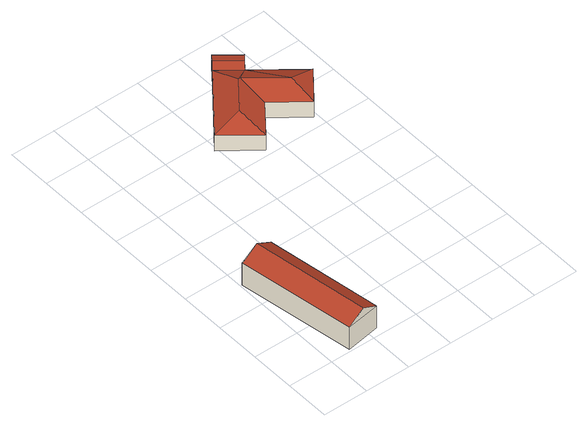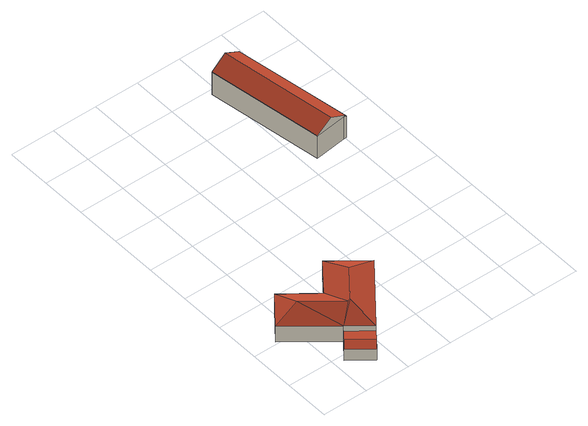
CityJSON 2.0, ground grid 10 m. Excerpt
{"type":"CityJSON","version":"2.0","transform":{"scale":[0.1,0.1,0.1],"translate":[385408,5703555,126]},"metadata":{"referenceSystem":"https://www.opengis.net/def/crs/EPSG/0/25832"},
"CityObjects":{
"building1":{"type":"Building","attributes":{"Gemeindeschluessel":"05954036","Geometrietyp2DReferenz":"3000","function":"31001_1010","roofType":"3100","measuredHeight":7.82},"address":[{"country":"Germany","locality":"Witten","thoroughfareNumber":"163a","thoroughfareName":"Hörder Straße"},{"country":"Germany","locality":"Witten","thoroughfareNumber":"163b","thoroughfareName":"Hörder Straße"}],"geometry":[{"type":"Solid","lod":"2","boundaries":[[[[0,1,2,3]],[[4,5,1,0]],[[6,7,5,4]],[[8,9,7,6]],[[3,2,9,8]],[[10,11,12,13]],[[11,10,14,4,0]],[[14,10,13,8,6]],[[14,6,4]],[[12,11,0,3]],[[13,12,3,8]],[[1,5,7,9,2]]]],"semantics":{"surfaces":[{"type":"WallSurface"},{"type":"RoofSurface"},{"type":"GroundSurface"}],"values":[[0,0,0,0,0,1,1,0,0,0,0,2]]}}]},
"building2":{"type":"Building","attributes":{"Gemeindeschluessel":"05954036","Geometrietyp2DReferenz":"3000","function":"31001_1010","roofType":"5000","measuredHeight":6.12},"address":[{"country":"Germany","locality":"Witten","thoroughfareNumber":"165","thoroughfareName":"Hörder Straße"}],"geometry":[{"type":"Solid","lod":"2","boundaries":[[[[15,16,17,18]],[[19,20,16,15]],[[21,22,20,19]],[[23,24,22,21]],[[25,26,24,23]],[[27,28,26,25]],[[18,17,28,27]],[[29,30,25,23,31]],[[31,23,21,32]],[[21,19,32]],[[32,19,15]],[[31,32,15]],[[29,31,15]],[[15,18,29]],[[29,18,27,30]],[[27,25,30]],[[16,20,22,24,26,28,17]]]],"semantics":{"surfaces":[{"type":"WallSurface"},{"type":"RoofSurface"},{"type":"GroundSurface"}],"values":[[0,0,0,0,0,0,0,1,1,1,1,1,1,1,1,1,2]]}}]},
"building3":{"type":"Building","attributes":{"Gemeindeschluessel":"05954036","Geometrietyp2DReferenz":"3000","function":"31001_2460","roofType":"3100","measuredHeight":3.29},"geometry":[{"type":"Solid","lod":"2","boundaries":[[[[33,34,35,36]],[[37,16,34,33]],[[38,17,16,37]],[[36,35,17,38]],[[33,39,37]],[[38,40,36]],[[36,40,39,33]],[[37,39,40,38]],[[34,16,17,35]]]],"semantics":{"surfaces":[{"type":"WallSurface"},{"type":"RoofSurface"},{"type":"GroundSurface"}],"values":[[0,0,0,0,0,0,1,1,2]]}}]}
},
"vertices":[
[43,1,63],[43,1,8],[118,13,8],[118,13,63],[1,259,63],[1,259,8],[7,259,63],[7,259,8],[77,268,63],[77,268,8],[40,264,86],[81,7,86],[118,13,64],[77,268,64],[7,259,67],
[348,671,42],[348,671,3],[301,708,3],[301,708,42],[445,593,42],[445,593,3],[391,525,42],[391,525,3],[320,581,42],[320,581,3],[267,513,42],[267,513,3],[193,572,42],[193,572,3],[308,642,64],[256,576,64],[313,642,63],[387,584,63],
[380,712,31],[380,712,3],[333,749,3],[333,749,31],[348,671,29],[301,708,29],[367,695,36],[320,733,36]
]}
